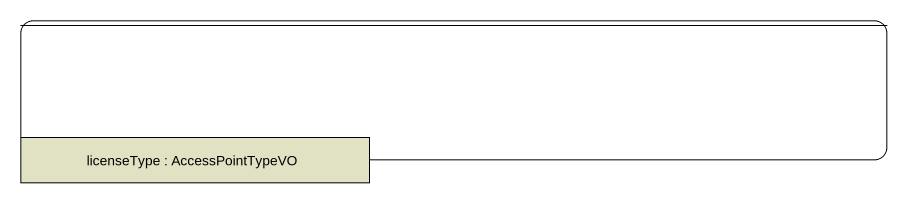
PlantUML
@startuml
hide empty description
state " " as state1 {
  state "licenseType : AccessPointTypeVO" as licenseType <<object>> #E1E1C3
}
@enduml
